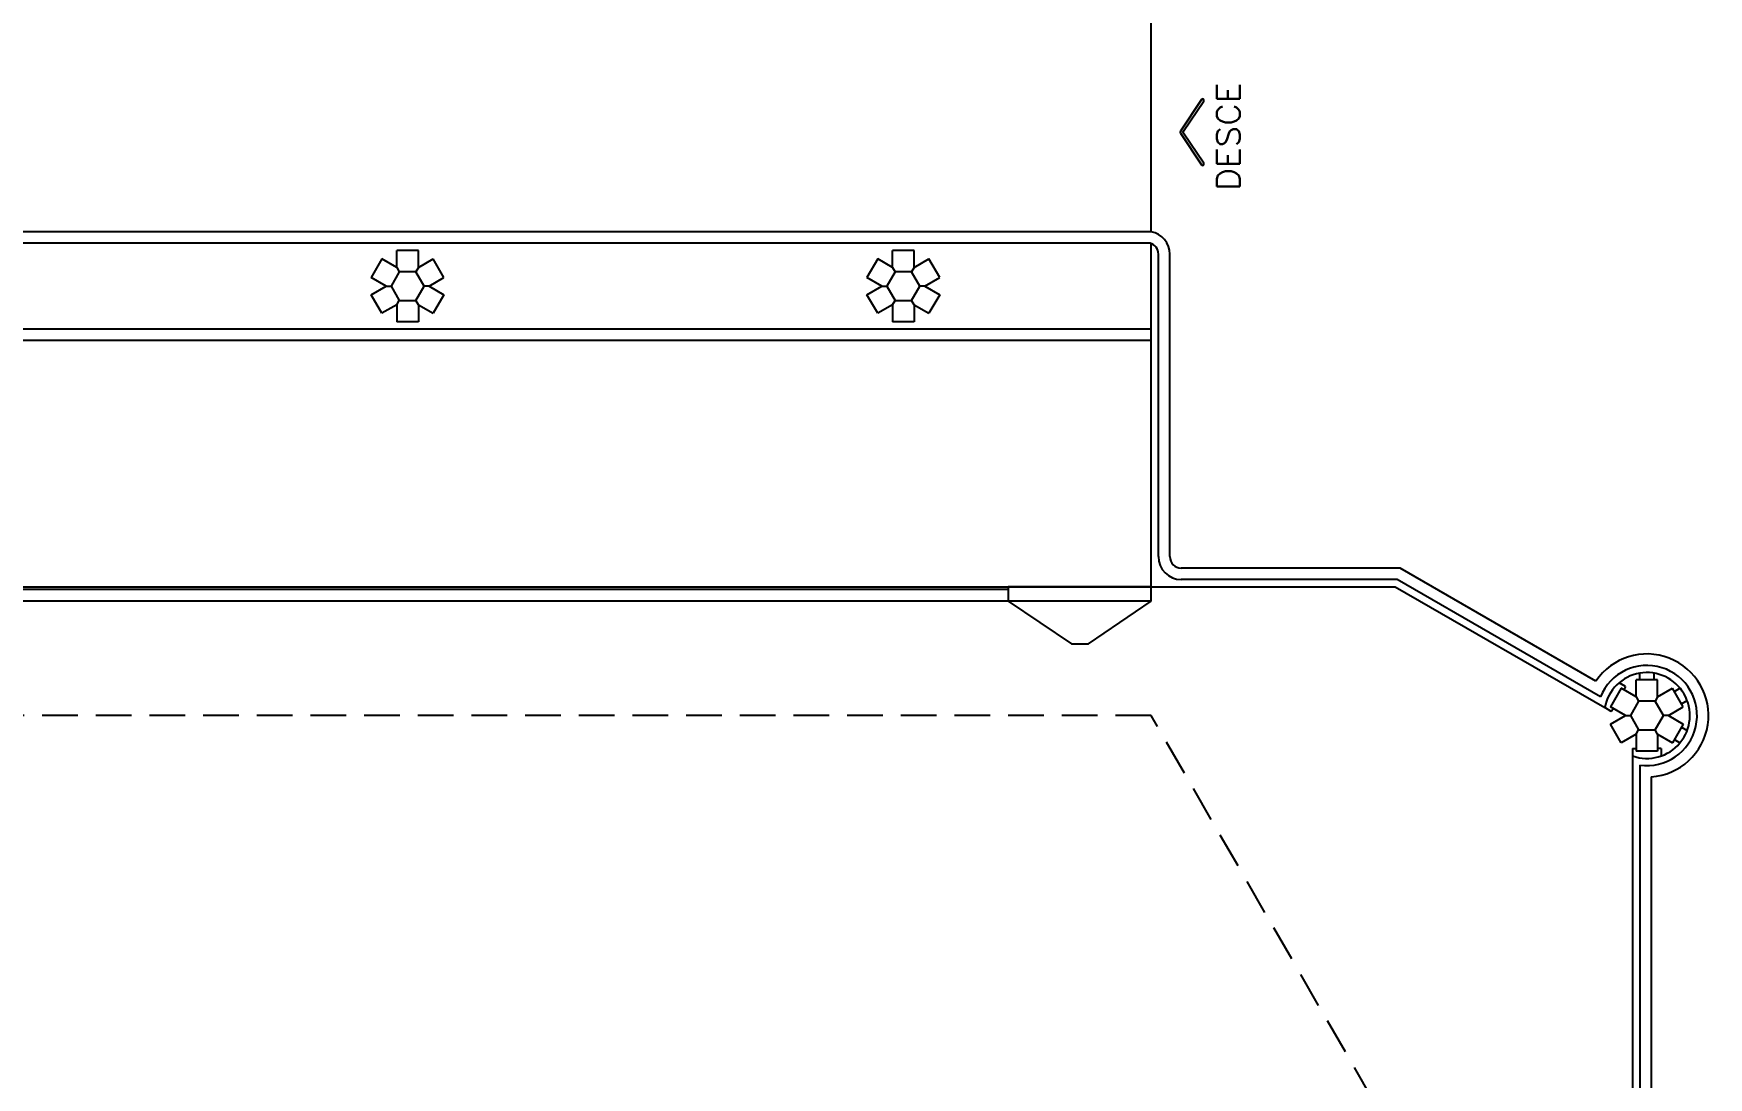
# Model space of a CAD drawing. Header units: millimetres. Extents: x 2801 to 3319, y 1187 to 1422.
# Drawn here: x 3026.32 to 3038.03, y 1330.4 to 1337.69 of the extents above; entities that cross this region are included whole.
import ezdxf

# ---------------------------------------------------------------- set-up
doc = ezdxf.new("R2010")
doc.units = ezdxf.units.MM
doc.linetypes.add('HIDDEN', pattern=[0.375, 0.25, -0.125])
for name, color, linetype in [('AR-CORRIMAO-V1', 2, 'Continuous'), ('AR-ESTC-V3', 3, 'Continuous'), ('AR-ESTMA-C', 3, 'Continuous'), ('AR-ESTMA-V', 1, 'Continuous'), ('AR-PISO-V1', 1, 'Continuous'), ('AR-PROJ', 1, 'HIDDEN'), ('AR-TXTCONG', 2, 'Continuous')]:
    doc.layers.add(name, color=color, linetype=linetype)
doc.styles.add('S16', font='simplex.shx', dxfattribs={"width": 1.1, "height": 0.16})

# ---------------------------------------------------------------- blocks, each defined once
blk = doc.blocks.new('pilar15')
at = {"layer": 'AR-ESTMA-C'}
for p, q in [((0.075, 0.25), (-0.075, 0.25)), ((-0.075, 0.13), (-0.075, 0.25)), ((0.075, 0.13), (0.075, 0.25)), ((-0.179, 0.19), (-0.254, 0.06)), ((-0.075, 0.13), (-0.179, 0.19)), ((-0.075, 0.13), (-0.058, 0.1)), ((0.075, 0.13), (0.058, 0.1)), ((0.075, 0.13), (0.179, 0.19)), ((0.254, 0.06), (0.179, 0.19)), ((-0.15, 0), (-0.254, 0.06)), ((-0.254, -0.06), (-0.15, 0)), ((-0.15, 0), (-0.115, 0)), ((0.15, 0), (0.115, 0)), ((0.15, 0), (0.254, 0.06)), ((0.15, 0), (0.254, -0.06)), ((-0.179, -0.19), (-0.254, -0.06)), ((-0.075, -0.13), (-0.058, -0.1)), ((0.075, -0.13), (0.058, -0.1)), ((0.254, -0.06), (0.179, -0.19)), ((-0.075, -0.13), (-0.179, -0.19)), ((-0.075, -0.13), (-0.075, -0.25)), ((0.075, -0.13), (0.179, -0.19)), ((0.075, -0.13), (0.075, -0.25)), ((0.075, -0.25), (-0.075, -0.25))]:
    blk.add_line(p, q, dxfattribs=at)
blk.add_lwpolyline([(0.058, 0.1), (-0.058, 0.1), (-0.115, 0), (-0.058, -0.1), (0.058, -0.1), (0.115, 0)], close=True, dxfattribs=at)

msp = doc.modelspace()

# ---------------------------------------------------------------- hatches: boundary and pattern name
at = {"layer": 'AR-TXTCONG'}
h = msp.add_hatch(color=256, dxfattribs=at)
edge = h.paths.add_edge_path()
edge.add_line((3034.486, 1337.233), (3034.339, 1337.011))
edge.add_arc((3034.348, 1337.005), 0.0113, 146.4755, 213.5245)
edge.add_line((3034.339, 1336.998), (3034.486, 1336.776))
edge.add_arc((3034.494, 1336.782), 0.0094, 213.5245, 393.5245)
edge.add_line((3034.502, 1336.787), (3034.361, 1336.998))
edge.add_arc((3034.371, 1337.005), 0.0112, 146.4755, 213.5245, ccw=False)
edge.add_line((3034.361, 1337.011), (3034.502, 1337.222))
edge.add_arc((3034.494, 1337.227), 0.0094, 326.4755, 506.4755)

# ---------------------------------------------------------------- linework, layer by layer
at = {"layer": 'AR-CORRIMAO-V1'}
for p, q in [((3034.135, 1336.309), (3008.154, 1336.309)), ((3034.127, 1336.229), (3008.154, 1336.229)), ((3034.185, 1334.039), (3034.185, 1336.152)), ((3034.265, 1334.039), (3034.265, 1336.152)), ((3034.135, 1335.629), (3008.154, 1335.629)), ((3034.135, 1335.549), (3008.154, 1335.549)), ((3035.875, 1333.959), (3034.345, 1333.959)), ((3037.243, 1333.17), (3035.875, 1333.959)), ((3035.854, 1333.879), (3034.345, 1333.879)), ((3037.274, 1333.059), (3035.854, 1333.879)), ((3033.135, 1333.809), (3021.135, 1333.809)), ((3033.135, 1333.729), (3021.135, 1333.729)), ((3037.549, 1332.583), (3037.549, 1327.276)), ((3037.629, 1332.5), (3037.629, 1327.358))]:
    msp.add_line(p, q, dxfattribs=at)
for centre, radius, start, end in [((3034.105, 1336.152), 0.16, 0, 79.1931), ((3034.105, 1336.152), 0.08, 0, 74.0143), ((3034.345, 1334.039), 0.16, 180, 270), ((3034.345, 1334.039), 0.08, 180, 270), ((3037.599, 1332.929), 0.43, 274.0008, 145.9993), ((3037.599, 1332.929), 0.35, 261.787, 158.2131)]:
    msp.add_arc(centre, radius, start, end, dxfattribs=at)
at = {"layer": 'AR-ESTC-V3', "ltscale": 0.25}
for p, q in [((3034.135, 1333.829), (3033.135, 1333.829)), ((3033.135, 1333.829), (3033.135, 1333.729)), ((3034.135, 1333.729), (3034.135, 1333.829)), ((3034.135, 1333.729), (3033.135, 1333.729)), ((3033.135, 1333.729), (3033.578, 1333.429)), ((3033.696, 1333.429), (3034.135, 1333.729)), ((3033.578, 1333.429), (3033.696, 1333.429))]:
    msp.add_line(p, q, dxfattribs=at)
at = {"layer": 'AR-ESTMA-V', "ltscale": 0.25}
for p, q in [((3037.45, 1333.131), (3037.404, 1333.157)), ((3037.45, 1333.131), (3037.438, 1333.109)), ((3037.549, 1333.179), (3037.549, 1333.225)), ((3037.649, 1333.179), (3037.649, 1333.225)), ((3037.791, 1333.097), (3037.83, 1333.12)), ((3037.841, 1333.011), (3037.88, 1333.034)), ((3037.35, 1332.958), (3037.304, 1332.984)), ((3037.35, 1332.958), (3037.363, 1332.979)), ((3037.841, 1332.847), (3037.88, 1332.825)), ((3037.499, 1332.699), (3037.499, 1332.646)), ((3037.499, 1332.699), (3037.524, 1332.699)), ((3037.699, 1332.699), (3037.674, 1332.699)), ((3037.699, 1332.699), (3037.699, 1332.646)), ((3037.791, 1332.761), (3037.83, 1332.738))]:
    msp.add_line(p, q, dxfattribs=at)
at = {"layer": 'AR-PISO-V1'}
for p, q in [((3034.135, 1336.309), (3034.135, 1338.029)), ((3034.135, 1335.779), (3034.135, 1336.226)), ((3034.135, 1333.829), (3034.135, 1335.779)), ((3007.037, 1333.829), (3034.135, 1333.829)), ((3034.135, 1333.829), (3035.84, 1333.829)), ((3035.84, 1333.829), (3037.304, 1332.984)), ((3037.499, 1332.646), (3037.499, 1327.212))]:
    msp.add_line(p, q, dxfattribs=at)
msp.add_arc((3037.599, 1332.929), 0.3, 250.5291, 169.4711, dxfattribs=at)
at = {"layer": 'AR-PROJ'}
for p, q in [((3034.135, 1332.929), (3006.422, 1332.929)), ((3035.867, 1329.929), (3034.135, 1332.929))]:
    msp.add_line(p, q, dxfattribs=at)
at = {"layer": 'AR-TXTCONG'}
msp.add_lwpolyline([(3034.486, 1337.233), (3034.339, 1337.011, 0.301199), (3034.339, 1336.998), (3034.486, 1336.776, 1), (3034.502, 1336.787), (3034.361, 1336.998, -0.301199), (3034.361, 1337.011), (3034.502, 1337.222, 1)], format="xyb", close=True, dxfattribs=at)

# ---------------------------------------------------------------- block references
at = {"layer": 'AR-ESTMA-C', "ltscale": 0.25}
for p in [(3028.939, 1335.929), (3032.403, 1335.929), (3037.599, 1332.929)]:
    msp.add_blockref('pilar15', p, dxfattribs=at)

# ---------------------------------------------------------------- texts
at = {"layer": 'AR-TXTCONG', "style": 'S16', "width": 1.1}
msp.add_text('DESCE', height=0.16, rotation=90, dxfattribs=at).set_placement((3034.754, 1336.596))

doc.saveas('drawing.dxf')
